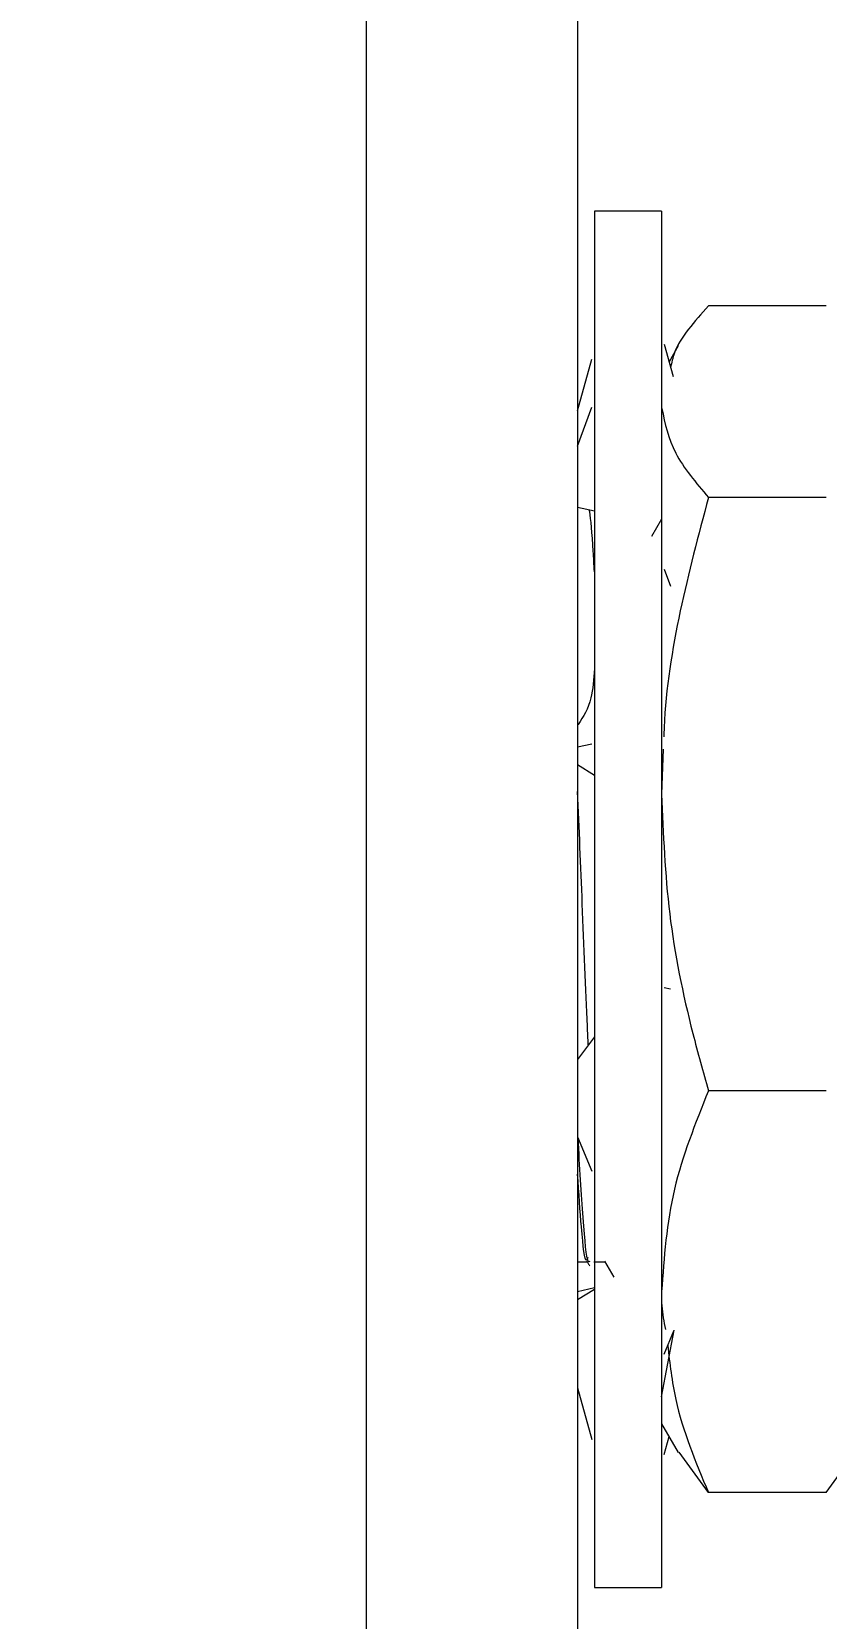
# Model space of a CAD drawing. Header units: inches. Extents: x 0.04 to 7.3, y 0.02 to 5.63.
# Drawn here: x 3.1513 to 3.388, y 2.1677 to 2.6404 of the extents above; entities that cross this region are included whole.
import ezdxf

# ---------------------------------------------------------------- set-up
doc = ezdxf.new("R2010")
doc.units = ezdxf.units.IN
doc.header["$MEASUREMENT"] = 0
doc.styles.add('SLDTEXTSTYLE0', font='TXT', dxfattribs={"width": 0.75})
doc.dimstyles.new('SLDDIMSTYLE0', dxfattribs={"dimtxt": 0.091864, "dimasz": 0.104, "dimexe": 0, "dimexo": 0.0625, "dimgap": 0.022966, "dimtad": 0, "dimtih": 1, "dimtoh": 1, "dimrnd": 1e-09, "dimzin": 12, "dimdsep": 46, "dimtxsty": 'SLDTEXTSTYLE0', "dimsah": 1, "dimcen": 0.09, "dimadec": 0, "dimazin": 3, "dimtfac": 1, "dimtofl": 0, "dimtmove": 0, "dimatfit": 3, "dimfxl": 1, "dimfrac": 2, "dimtolj": 1, "dimtzin": 12, "dimarcsym": 0})

# ---------------------------------------------------------------- blocks, each defined once
blk = doc.blocks.new('_D_2')
at = {"color": 7, "linetype": 'Continuous', "lineweight": 0, "ltscale": 0.666667}
for p, q in [((0.43593, 2.24881), (0.43593, 1.25361)), ((3.68593, 2.24881), (3.68593, 1.25361)), ((0.43593, 1.33695), (1.71576, 1.33695)), ((1.82432, 1.33625), (1.79633, 1.33625)), ((1.79633, 1.33625), (1.79633, 1.19041)), ((2.29155, 1.33625), (2.31954, 1.33625)), ((2.31954, 1.33625), (2.31954, 1.19041)), ((3.68593, 1.33695), (2.4001, 1.33695)), ((1.79633, 1.19041), (1.82432, 1.19041)), ((2.31954, 1.19041), (2.29155, 1.19041))]:
    blk.add_line(p, q, dxfattribs=at)
for points in [[(0.43593, 1.33695), (0.53993, 1.31961), (0.53993, 1.35428)], [(3.68593, 1.33695), (3.58193, 1.35428), (3.58193, 1.31961)]]:
    blk.add_solid(points, dxfattribs=at)
at = {"color": 7, "linetype": 'Continuous', "lineweight": 0, "ltscale": 0.666667, "char_height": 0.091864, "attachment_point": 1, "style": 'SLDTEXTSTYLE0'}
for s, insert in [('3.25in', (1.88958, 1.47332)), ('82.6mm', (1.82432, 1.30883))]:
    blk.add_mtext(s, dxfattribs=dict(at, insert=insert))

msp = doc.modelspace()

# ---------------------------------------------------------------- linework, layer by layer
at = {"color": 7, "linetype": 'Continuous', "lineweight": 15, "ltscale": 0.666667}
for p, q in [((3.25093, 2.73202), (3.25093, 2.03177)), ((3.31393, 2.73202), (3.31393, 2.03177)), ((3.33893, 2.5869), (3.31893, 2.5869)), ((3.31893, 2.5869), (3.31893, 2.57575)), ((3.33893, 2.5869), (3.33893, 2.57575)), ((3.31893, 2.57575), (3.31893, 2.1769)), ((3.33893, 2.57575), (3.33893, 2.1769)), ((3.38797, 2.55866), (3.35288, 2.55866)), ((3.33968, 2.54732), (3.34234, 2.53765)), ((3.34389, 2.54674), (3.34114, 2.54199)), ((3.31393, 2.5274), (3.31818, 2.54285)), ((3.31393, 2.51688), (3.31818, 2.52849)), ((3.38797, 2.5016), (3.35288, 2.5016)), ((3.31393, 2.49872), (3.31893, 2.49758)), ((3.33893, 2.4951), (3.33594, 2.48994)), ((3.33968, 2.48029), (3.34156, 2.47516)), ((3.3141, 2.434), (3.31393, 2.43378)), ((3.31393, 2.42729), (3.31818, 2.42825)), ((3.33944, 2.42662), (3.33893, 2.41322)), ((3.31393, 2.42204), (3.31893, 2.41889)), ((3.33968, 2.35562), (3.34156, 2.35521)), ((3.31893, 2.34095), (3.31393, 2.3342)), ((3.38797, 2.32484), (3.35288, 2.32484)), ((3.31393, 2.31111), (3.31818, 2.30086)), ((3.31393, 2.27385), (3.31685, 2.27385)), ((3.31874, 2.27385), (3.32205, 2.27385)), ((3.3219, 2.27411), (3.32468, 2.2693)), ((3.31393, 2.26508), (3.31893, 2.26621)), ((3.31893, 2.26569), (3.31393, 2.26256)), ((3.33893, 2.23371), (3.34266, 2.25354)), ((3.33968, 2.24634), (3.34257, 2.25333)), ((3.31393, 2.23639), (3.31818, 2.22094)), ((3.33893, 2.22565), (3.34389, 2.21705)), ((3.33968, 2.21647), (3.34114, 2.22181)), ((3.35288, 2.20514), (3.34415, 2.2172)), ((3.38797, 2.20514), (3.39671, 2.2172)), ((3.38797, 2.20514), (3.35288, 2.20514)), ((3.31893, 2.1769), (3.33893, 2.1769))]:
    msp.add_line(p, q, dxfattribs=at)
for points, knots in [([(3.35288, 2.55866), (3.3487, 2.55404), (3.34323, 2.548), (3.34191, 2.54177), (3.34161, 2.5403)], [0, 0, 0, 0, 0.7656508, 1, 1, 1, 1]), ([(3.339, 2.5281), (3.33994, 2.52365), (3.34183, 2.51467), (3.34918, 2.50598), (3.35288, 2.5016)], [0, 0, 0, 0, 0.495418, 1, 1, 1, 1]), ([(3.35288, 2.5016), (3.3499, 2.49039), (3.3439, 2.46786), (3.34005, 2.44381), (3.33961, 2.43119), (3.33957, 2.43027)], [0, 0, 0, 0, 0.478568, 0.961866, 1, 1, 1, 1]), ([(3.31893, 2.4506), (3.31872, 2.4475), (3.31823, 2.44038), (3.31559, 2.43631), (3.3141, 2.434)], [0, 0, 0, 0, 0.434765, 1, 1, 1, 1]), ([(3.31711, 2.3385), (3.31702, 2.34034), (3.31642, 2.35272), (3.31536, 2.37991), (3.31439, 2.40296), (3.31393, 2.41397)], [0, 0, 0, 0, 0.08385, 0.562356, 1, 1, 1, 1]), ([(3.33893, 2.41322), (3.33942, 2.40131), (3.3404, 2.3773), (3.34642, 2.34787), (3.35129, 2.33052), (3.35288, 2.32484)], [0, 0, 0, 0, 0.39822, 0.802626, 1, 1, 1, 1]), ([(3.35288, 2.32484), (3.34898, 2.31512), (3.34111, 2.2955), (3.33966, 2.27522), (3.33893, 2.26499)], [0, 0, 0, 0, 0.495458, 1, 1, 1, 1]), ([(3.31753, 2.27403), (3.31738, 2.27393), (3.31672, 2.2735), (3.31556, 2.28523), (3.31455, 2.30232), (3.31405, 2.3108)], [0, 0, 0, 0, 0.131399, 0.568924, 1, 1, 1, 1]), ([(3.317, 2.27515), (3.31686, 2.27478), (3.31621, 2.27312), (3.31518, 2.28113), (3.3143, 2.2944), (3.31393, 2.30002)], [0, 0, 0, 0, 0.141719, 0.63674, 1, 1, 1, 1]), ([(3.31667, 2.27416), (3.31681, 2.27391), (3.3171, 2.27341), (3.31739, 2.27291), (3.31754, 2.27266)], [0, 0, 0, 0, 0.499993, 1, 1, 1, 1]), ([(3.33893, 2.26499), (3.33892, 2.26357), (3.33889, 2.2598), (3.3396, 2.25606), (3.34005, 2.25373)], [0, 0, 0, 0, 0.37667, 1, 1, 1, 1]), ([(3.34076, 2.24896), (3.34137, 2.24358), (3.34305, 2.22872), (3.34905, 2.21432), (3.35288, 2.20514)], [0, 0, 0, 0, 0.3616639, 1, 1, 1, 1])]:
    msp.add_open_spline(points, degree=3, knots=knots, dxfattribs=at)
at = {"color": 155, "linetype": 'Continuous', "lineweight": 15, "ltscale": 0.666667}
msp.add_open_spline([(3.31893, 2.47945), (3.31881, 2.48154), (3.31835, 2.4895), (3.31785, 2.49571), (3.31748, 2.49772), (3.31744, 2.49792)], degree=3, knots=[0, 0, 0, 0, 0.24303, 0.926552, 1, 1, 1, 1], dxfattribs=at)

# ---------------------------------------------------------------- dimensions: what is measured, and where the dimension line sits
at = {"color": 7, "linetype": 'Continuous', "lineweight": 0, "ltscale": 0.666667}
dim = msp.add_linear_dim(base=(3.68593, 1.33695), p1=(0.43593, 2.28215), p2=(3.68593, 2.28215), dimstyle='SLDDIMSTYLE0', dxfattribs=at)
dim.commit()
dim.dimension.update_dxf_attribs({"geometry": '_D_2', "text_midpoint": (2.05793, 1.33695), "dimtype": 160})

doc.saveas('drawing.dxf')
